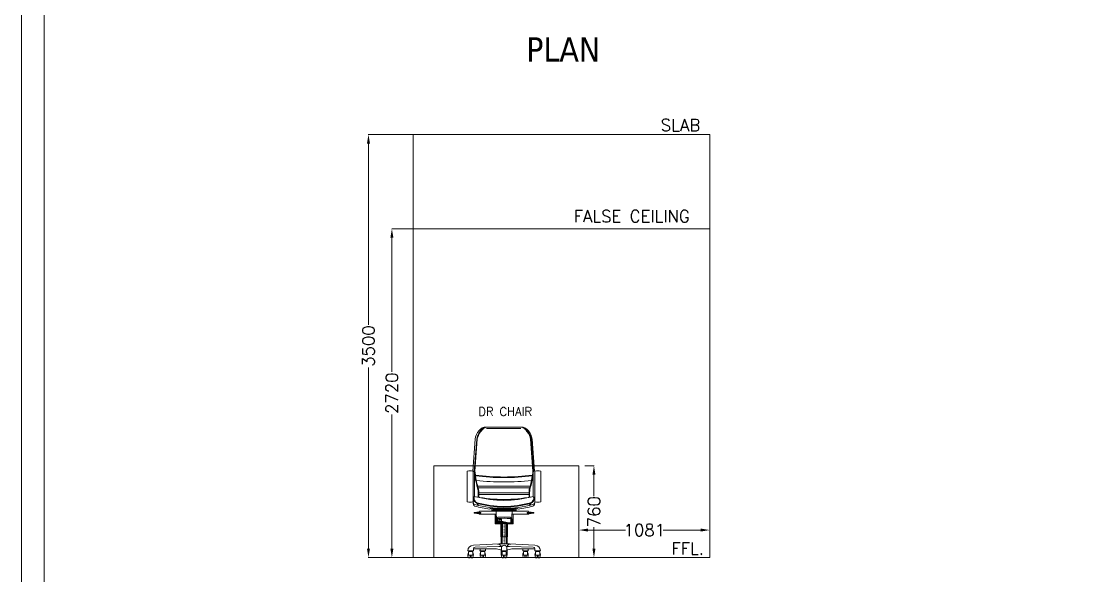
# Model space of a CAD drawing. Extents: x 3552052 to 4102982, y -707811 to -630695.
# Drawn here: x 3711556 to 3720411, y -692314 to -687730 of the extents above; entities that cross this region are included whole.
import ezdxf

# ---------------------------------------------------------------- set-up
doc = ezdxf.new("R2010")
doc.units = 0
doc.header["$LTSCALE"] = 6
doc.header["$MEASUREMENT"] = 0
doc.linetypes.add('AKS1', pattern=[0.024, 0.01, -0.002, 0, -0.002, 0.01])
doc.layers.get('0').update_dxf_attribs({"linetype": 'CONTINUOUS', "lineweight": 0})
doc.layers.get('Defpoints').update_dxf_attribs({"linetype": 'CONTINUOUS', "lineweight": 0})
for name, color, linetype, lineweight in [('ELE-4M UPS P.SB', 3, 'CONTINUOUS', 0), ('ELE-SOCKET NMBERING', 7, 'CONTINUOUS', 9), ('EQP', 6, 'CONTINUOUS', 0), ('MEP_HVAC_RA_DUCT', 1, 'CONTINUOUS', 0)]:
    doc.layers.add(name, color=color, linetype=linetype, lineweight=lineweight)
doc.styles.add('Annotation', font='tahoma.ttf')
doc.styles.add('ROMANS', font='romans.shx')
doc.styles.get("Standard").update_dxf_attribs({"font": 'SIMPLEX'})
doc.dimstyles.new('AEPL1', dxfattribs={"dimtxt": 100, "dimasz": 75, "dimexe": 1.25, "dimexo": 50, "dimtad": 0, "dimdec": 0, "dimtxsty": 'ROMANS', "dimcen": 2.5, "dimclrd": 7, "dimclre": 7, "dimadec": 0, "dimazin": 0, "dimtfac": 1, "dimtdec": 0, "dimtmove": 0, "dimatfit": 3, "dimfxl": 1, "dimlwd": 0, "dimlwe": 0, "dimarcsym": 0})

# ---------------------------------------------------------------- blocks, each defined once
blk = doc.blocks.new('*D215')
at = {"layer": 'Defpoints', "color": 0, "linetype": 'ByBlock', "transparency": 16777216}
for p in [(3714618.8, -689445), (3715324.3, -689445), (3714948.5, -692165.2)]:
    blk.add_point(p, dxfattribs=at)
at = {"layer": 'ELE-4M UPS P.SB', "color": 7, "linetype": 'ByBlock', "lineweight": 0, "transparency": 16777216}
for p, q in [((3715274.3, -689445), (3714617.5, -689445)), ((3714618.8, -689520), (3714618.8, -690628.3)), ((3714618.8, -692090.2), (3714618.8, -690981.9)), ((3714898.5, -692165.2), (3714617.5, -692165.2))]:
    blk.add_line(p, q, dxfattribs=at)
at = {"layer": 'ELE-4M UPS P.SB', "color": 7, "linetype": 'ByBlock', "transparency": 16777216}
for points in [[(3714631.3, -689520), (3714606.3, -689520), (3714618.8, -689445)], [(3714606.3, -692090.2), (3714631.3, -692090.2), (3714618.8, -692165.2)]]:
    blk.add_solid(points, dxfattribs=at)
at = {"layer": 'ELE-4M UPS P.SB', "color": 0, "linetype": 'ByBlock', "transparency": 16777216, "insert": (3714618.8, -690805.1), "char_height": 100, "attachment_point": 5, "rotation": 90, "style": 'ROMANS'}
blk.add_mtext('2720', dxfattribs=at)
blk = doc.blocks.new('*D216')
at = {"layer": 'Defpoints', "color": 0, "linetype": 'ByBlock', "transparency": 16777216}
for p in [(3714425.2, -688665.2), (3714948.5, -688665.2), (3714948.5, -692165.2)]:
    blk.add_point(p, dxfattribs=at)
at = {"layer": 'ELE-4M UPS P.SB', "color": 7, "linetype": 'ByBlock', "lineweight": 0, "transparency": 16777216}
for p, q in [((3714898.5, -688665.2), (3714424, -688665.2)), ((3714425.2, -688740.2), (3714425.2, -690238.4)), ((3714425.2, -692090.2), (3714425.2, -690592)), ((3714898.5, -692165.2), (3714424, -692165.2))]:
    blk.add_line(p, q, dxfattribs=at)
at = {"layer": 'ELE-4M UPS P.SB', "color": 7, "linetype": 'ByBlock', "transparency": 16777216}
for points in [[(3714437.7, -688740.2), (3714412.7, -688740.2), (3714425.2, -688665.2)], [(3714412.7, -692090.2), (3714437.7, -692090.2), (3714425.2, -692165.2)]]:
    blk.add_solid(points, dxfattribs=at)
at = {"layer": 'ELE-4M UPS P.SB', "color": 0, "linetype": 'ByBlock', "transparency": 16777216, "insert": (3714425.2, -690415.2), "char_height": 100, "attachment_point": 5, "rotation": 90, "style": 'ROMANS'}
blk.add_mtext('3500', dxfattribs=at)
blk = doc.blocks.new('*D582')
at = {"layer": 'Defpoints', "color": 0, "linetype": 'ByBlock', "transparency": 16777216}
for p in [(3716164.9, -691405.2), (3716164.9, -692165.2), (3716289.1, -692165.2)]:
    blk.add_point(p, dxfattribs=at)
at = {"layer": 'EQP', "color": 7, "linetype": 'ByBlock', "lineweight": 0, "transparency": 16777216}
for p, q in [((3716214.9, -691405.2), (3716290.4, -691405.2)), ((3716289.1, -691480.2), (3716289.1, -691656)), ((3716289.1, -692090.2), (3716289.1, -691914.4)), ((3716214.9, -692165.2), (3716290.4, -692165.2))]:
    blk.add_line(p, q, dxfattribs=at)
at = {"layer": 'EQP', "color": 7, "linetype": 'ByBlock', "transparency": 16777216}
for points in [[(3716276.6, -691480.2), (3716301.6, -691480.2), (3716289.1, -691405.2)], [(3716276.6, -692090.2), (3716301.6, -692090.2), (3716289.1, -692165.2)]]:
    blk.add_solid(points, dxfattribs=at)
at = {"layer": 'EQP', "color": 0, "linetype": 'ByBlock', "transparency": 16777216, "insert": (3716289.1, -691785.2), "char_height": 100, "attachment_point": 5, "rotation": 90, "style": 'ROMANS'}
blk.add_mtext('760', dxfattribs=at)
blk = doc.blocks.new('*D585')
at = {"layer": 'Defpoints', "color": 0, "linetype": 'ByBlock', "transparency": 16777216}
for p in [(3717246.3, -691937.2), (3716164.9, -691995.3), (3717246.3, -691995.3)]:
    blk.add_point(p, dxfattribs=at)
at = {"layer": 'EQP', "color": 7, "linetype": 'ByBlock', "lineweight": 0, "transparency": 16777216}
for p, q in [((3716164.9, -691945.3), (3716164.9, -691935.9)), ((3716239.9, -691937.2), (3716550.2, -691937.2)), ((3717171.3, -691937.2), (3716861, -691937.2)), ((3717246.3, -691945.3), (3717246.3, -691935.9))]:
    blk.add_line(p, q, dxfattribs=at)
at = {"layer": 'EQP', "color": 7, "linetype": 'ByBlock', "transparency": 16777216}
for points in [[(3716239.9, -691924.7), (3716239.9, -691949.7), (3716164.9, -691937.2)], [(3717171.3, -691924.7), (3717171.3, -691949.7), (3717246.3, -691937.2)]]:
    blk.add_solid(points, dxfattribs=at)
at = {"layer": 'EQP', "color": 0, "linetype": 'ByBlock', "transparency": 16777216, "insert": (3716705.6, -691937.2), "char_height": 100, "attachment_point": 5, "style": 'ROMANS'}
blk.add_mtext('1081', dxfattribs=at)

msp = doc.modelspace()

# ---------------------------------------------------------------- linework, layer by layer
for points in [[(3729580.2, -681640.2), (3729580.2, -702158.7), (3711556.4, -702158.7), (3711556.4, -681640.2)], [(3729393.4, -681827), (3729393.4, -701972), (3711743.2, -701972), (3711743.2, -681827)]]:
    msp.add_lwpolyline(points, close=True)
at = {"layer": 'EQP'}
for p, q in [((3715399.6, -691085.5), (3715685.7, -691085.4)), ((3715399.6, -691097.5), (3715685.7, -691097.5)), ((3715287.7, -691450.1), (3715307.7, -691185.5)), ((3715299.7, -691451), (3715319.7, -691186.4)), ((3715304.6, -691451.4), (3715324.6, -691186.7)), ((3715785, -691451.4), (3715765, -691186.7)), ((3715789.9, -691451), (3715769.9, -691186.4)), ((3715797.6, -691450.1), (3715777.6, -691185.5)), ((3715239.8, -691700.1), (3715239.8, -691453.8)), ((3715239.8, -691694), (3715239.8, -691459.9)), ((3715289.8, -691703.8), (3715289.8, -691453.8)), ((3715301.9, -691661.8), (3715301.9, -691466.8)), ((3715787.7, -691661.8), (3715787.7, -691466.8)), ((3715799.8, -691703.8), (3715799.8, -691453.8)), ((3715849.8, -691700.1), (3715849.8, -691453.8)), ((3715849.8, -691694), (3715849.8, -691459.9)), ((3715327.6, -691573.3), (3715544.8, -691573.3)), ((3715332.5, -691588.3), (3715544.8, -691588.3)), ((3715762, -691573.3), (3715544.8, -691573.3)), ((3715757.1, -691588.3), (3715544.8, -691588.3)), ((3715332.3, -691665.8), (3715332.3, -691625.6)), ((3715337.3, -691666.7), (3715337.3, -691622.9)), ((3715337.3, -691628.3), (3715544.8, -691628.3)), ((3715337.3, -691643.3), (3715544.8, -691643.3)), ((3715752.3, -691628.3), (3715544.8, -691628.3)), ((3715752.3, -691643.3), (3715544.8, -691643.3)), ((3715752.3, -691666.7), (3715752.3, -691622.9)), ((3715757.3, -691665.8), (3715757.3, -691625.6)), ((3715298.3, -691797), (3715298.3, -691791)), ((3715298.3, -691791), (3715353.3, -691791)), ((3715298.3, -691797), (3715353.3, -691797)), ((3715320.3, -691791), (3715320.3, -691789.5)), ((3715320.3, -691798.5), (3715320.3, -691797)), ((3715320.8, -691789), (3715334.4, -691789)), ((3715320.8, -691799), (3715334.4, -691799)), ((3715343.3, -691782), (3715480.2, -691782)), ((3715348.3, -691797), (3715348.3, -691791)), ((3715353.3, -691797), (3715353.3, -691791)), ((3715430.8, -691760.5), (3715432, -691760.5)), ((3715432.5, -691760.6), (3715430.9, -691760.6)), ((3715435.6, -691757.8), (3715433.3, -691760.1)), ((3715435.6, -691757.7), (3715433.4, -691759.9)), ((3715437, -691757.1), (3715453.7, -691757.1)), ((3715453.7, -691757.2), (3715437, -691757.2)), ((3715444.8, -691774.7), (3715444.8, -691761.5)), ((3715644.8, -691769.4), (3715444.8, -691769.4)), ((3715447.4, -691760.5), (3715445.8, -691760.5)), ((3715446.1, -691775.7), (3715446.1, -691775.7)), ((3715450.5, -691757.7), (3715448.2, -691760)), ((3715468.6, -691757.1), (3715451.9, -691757.1)), ((3715455.1, -691757.7), (3715457.3, -691759.9)), ((3715455.2, -691757.8), (3715457.3, -691759.9)), ((3715458.7, -691760.5), (3715544.8, -691760.5)), ((3715470.1, -691757.7), (3715472.2, -691759.9)), ((3715613.5, -691775.7), (3715476, -691775.7)), ((3715490.2, -691780.9), (3715490.2, -691775.7)), ((3715493.2, -691780.7), (3715493.2, -691775.7)), ((3715630.9, -691760.5), (3715544.8, -691760.5)), ((3715599.9, -691780.7), (3715599.9, -691775.7)), ((3715602.9, -691781), (3715602.9, -691775.7)), ((3715612.6, -691782), (3715748.2, -691782)), ((3715619.5, -691757.7), (3715617.3, -691759.9)), ((3715619.5, -691757.8), (3715617.3, -691759.9)), ((3715620.9, -691757.2), (3715637.6, -691757.2)), ((3715634.5, -691757.7), (3715632.3, -691759.9)), ((3715634.5, -691757.8), (3715632.3, -691759.9)), ((3715652.6, -691757.1), (3715635.9, -691757.1)), ((3715635.9, -691757.2), (3715652.6, -691757.2)), ((3715639, -691757.8), (3715641.3, -691760.1)), ((3715639.1, -691757.7), (3715641.2, -691759.9)), ((3715642.2, -691760.6), (3715643.7, -691760.6)), ((3715643.8, -691760.5), (3715642.6, -691760.5)), ((3715643.8, -691775.7), (3715643.4, -691775.7)), ((3715644.8, -691774.7), (3715644.8, -691761.5)), ((3715654, -691757.8), (3715656.3, -691760.1)), ((3715654.1, -691757.7), (3715656.2, -691759.9)), ((3715657.2, -691760.6), (3715658.7, -691760.6)), ((3715658.8, -691760.5), (3715657.6, -691760.5)), ((3715793.2, -691791), (3715738.2, -691791)), ((3715738.2, -691791), (3715738.2, -691797)), ((3715793.2, -691797), (3715738.2, -691797)), ((3715743.2, -691791), (3715743.2, -691797)), ((3715770.7, -691789), (3715757.1, -691789)), ((3715770.7, -691799), (3715757.1, -691799)), ((3715771.2, -691789.5), (3715771.2, -691791)), ((3715771.2, -691797), (3715771.2, -691798.5)), ((3715793.2, -691791), (3715793.2, -691797)), ((3715343.3, -691806), (3715481.3, -691806)), ((3715472.2, -691806), (3715472.2, -691880.5)), ((3715476.2, -691884.5), (3715519.2, -691884.5)), ((3715479.2, -691879.5), (3715481.6, -691810.8)), ((3715481.2, -691881.5), (3715502.5, -691881.5)), ((3715484.7, -691843.8), (3715484.7, -691878.6)), ((3715494.1, -691878.6), (3715484.7, -691878.6)), ((3715492.7, -691833.8), (3715492.7, -691839.7)), ((3715492.7, -691839.7), (3715492.7, -691866.9)), ((3715492.7, -691877.9), (3715492.7, -691878.6)), ((3715503.5, -691849.3), (3715503.5, -691863.6)), ((3715505, -691849.9), (3715505, -691863.6)), ((3715509, -691844.7), (3715509, -691849.3)), ((3715512.4, -691849.1), (3715513.5, -691849.1)), ((3715518, -691844.4), (3715518, -691849.4)), ((3715519.2, -691884.5), (3715519.2, -691992.5)), ((3715521.2, -691882.5), (3715572.2, -691882.5)), ((3715522, -691850.1), (3715522, -691863.6)), ((3715572.5, -691882.6), (3715522.2, -691882.6)), ((3715523.5, -691848.9), (3715523.5, -691863.6)), ((3715524.2, -691882.6), (3715524.2, -691992.5)), ((3715524.5, -691881.5), (3715527.2, -691881.5)), ((3715527.2, -691880.4), (3715527.2, -691882.6)), ((3715532.2, -691882.6), (3715532.2, -691992.5)), ((3715608.7, -691878.6), (3715532.9, -691878.6)), ((3715561.2, -691882.6), (3715561.2, -691992.5)), ((3715566.2, -691878.6), (3715566.2, -691882.6)), ((3715566.2, -691881.5), (3715612.1, -691881.5)), ((3715569.2, -691882.6), (3715569.2, -691992.5)), ((3715574.2, -691884.5), (3715574.2, -691992.5)), ((3715574.2, -691884.5), (3715617.2, -691884.5)), ((3715600.7, -691833.8), (3715600.7, -691839.7)), ((3715600.7, -691839.7), (3715600.7, -691878.6)), ((3715608.7, -691843.8), (3715608.7, -691878.6)), ((3715748.2, -691806), (3715611.3, -691806)), ((3715614.1, -691879.5), (3715611.5, -691803.5)), ((3715621.2, -691806), (3715621.2, -691880.5)), ((3715292.3, -692062.8), (3715501.7, -692051.8)), ((3715546.7, -692051.8), (3715501.7, -692051.8)), ((3715574.2, -691992.5), (3715519.2, -691992.5)), ((3715521.7, -691992.5), (3715521.7, -692051.6)), ((3715524.7, -691992.5), (3715524.7, -692051.6)), ((3715529.7, -691992.5), (3715529.7, -692051.6)), ((3715546.7, -692051.8), (3715591.7, -692051.8)), ((3715563.7, -691992.5), (3715563.7, -692051.6)), ((3715568.7, -691992.5), (3715568.7, -692051.6)), ((3715571.7, -691992.5), (3715571.7, -692051.6)), ((3715591.7, -692051.8), (3715801, -692062.8)), ((3715292.3, -692108.3), (3715246.8, -692108.3)), ((3715252.1, -692120.8), (3715252.1, -692140.8)), ((3715282.1, -692115.8), (3715257.1, -692115.8)), ((3715257.1, -692145.8), (3715282.1, -692145.8)), ((3715274.6, -692108.3), (3715264.6, -692108.3)), ((3715264.6, -692115.8), (3715264.6, -692108.3)), ((3715264.6, -692165.8), (3715264.6, -692145.8)), ((3715274.6, -692115.8), (3715274.6, -692108.3)), ((3715274.6, -692165.8), (3715274.6, -692145.8)), ((3715287.1, -692140.8), (3715287.1, -692120.8)), ((3715292.3, -692093), (3715292.3, -692108.3)), ((3715437.2, -692091.8), (3715297.3, -692091.8)), ((3715307, -692078), (3715501.7, -692072.8)), ((3715392.6, -692107.7), (3715347.1, -692107.7)), ((3715352.4, -692120.2), (3715352.4, -692140.2)), ((3715382.4, -692115.2), (3715357.4, -692115.2)), ((3715357.4, -692145.2), (3715382.4, -692145.2)), ((3715364.9, -692115.2), (3715364.9, -692107.7)), ((3715374.9, -692107.7), (3715364.9, -692107.7)), ((3715364.9, -692165.2), (3715364.9, -692145.2)), ((3715374.9, -692115.2), (3715374.9, -692107.7)), ((3715374.9, -692165.2), (3715374.9, -692145.2)), ((3715387.4, -692140.2), (3715387.4, -692120.2)), ((3715392.6, -692096.2), (3715392.6, -692107.7)), ((3715484.2, -692091.8), (3715437.2, -692091.8)), ((3715516.7, -692101.9), (3715484.2, -692091.8)), ((3715515.9, -692072.8), (3715501.7, -692072.8)), ((3715516.7, -692101.9), (3715523.9, -692101.9)), ((3715521.7, -692144.3), (3715521.7, -692101.9)), ((3715524.2, -692144.3), (3715521.7, -692144.3)), ((3715523.9, -692080.8), (3715523.9, -692108.3)), ((3715523.9, -692108.3), (3715546.7, -692108.3)), ((3715529.2, -692120.8), (3715529.2, -692140.8)), ((3715546.7, -692115.8), (3715534.2, -692115.8)), ((3715534.2, -692145.8), (3715546.7, -692145.8)), ((3715541.7, -692115.8), (3715541.7, -692108.3)), ((3715546.7, -692108.3), (3715541.7, -692108.3)), ((3715541.7, -692165.8), (3715541.7, -692145.8)), ((3715569.4, -692108.3), (3715546.7, -692108.3)), ((3715546.7, -692108.3), (3715551.7, -692108.3)), ((3715546.7, -692115.8), (3715559.2, -692115.8)), ((3715559.2, -692145.8), (3715546.7, -692145.8)), ((3715551.7, -692115.8), (3715551.7, -692108.3)), ((3715551.7, -692165.8), (3715551.7, -692145.8)), ((3715564.2, -692120.8), (3715564.2, -692140.8)), ((3715569.1, -692144.3), (3715571.7, -692144.3)), ((3715569.4, -692080.8), (3715569.4, -692108.3)), ((3715576.7, -692101.9), (3715569.4, -692101.9)), ((3715571.7, -692144.3), (3715571.7, -692101.9)), ((3715576.7, -692101.9), (3715609.2, -692091.8)), ((3715577.4, -692072.8), (3715591.7, -692072.8)), ((3715591.7, -692072.8), (3715786.3, -692078)), ((3715609.2, -692091.8), (3715656.2, -692091.8)), ((3715656.2, -692091.8), (3715796, -692091.8)), ((3715700.7, -692096.2), (3715700.7, -692107.7)), ((3715700.7, -692107.7), (3715746.2, -692107.7)), ((3715706, -692140.2), (3715706, -692120.2)), ((3715711, -692115.2), (3715736, -692115.2)), ((3715736, -692145.2), (3715711, -692145.2)), ((3715718.5, -692107.7), (3715728.5, -692107.7)), ((3715718.5, -692115.2), (3715718.5, -692107.7)), ((3715718.5, -692165.2), (3715718.5, -692145.2)), ((3715728.5, -692115.2), (3715728.5, -692107.7)), ((3715728.5, -692165.2), (3715728.5, -692145.2)), ((3715741, -692120.2), (3715741, -692140.2)), ((3715801, -692093), (3715801, -692108.3)), ((3715801, -692108.3), (3715846.5, -692108.3)), ((3715806.3, -692140.8), (3715806.3, -692120.8)), ((3715811.3, -692115.8), (3715836.3, -692115.8)), ((3715836.3, -692145.8), (3715811.3, -692145.8)), ((3715818.8, -692115.8), (3715818.8, -692108.3)), ((3715818.8, -692108.3), (3715828.8, -692108.3)), ((3715818.8, -692165.8), (3715818.8, -692145.8)), ((3715828.8, -692115.8), (3715828.8, -692108.3)), ((3715828.8, -692165.8), (3715828.8, -692145.8)), ((3715841.3, -692120.8), (3715841.3, -692140.8)), ((3715255.4, -692165.8), (3715264.6, -692165.8)), ((3715274.6, -692165.8), (3715283.8, -692165.8)), ((3715355.7, -692165.2), (3715364.9, -692165.2)), ((3715374.9, -692165.2), (3715384.1, -692165.2)), ((3715532.5, -692165.8), (3715541.7, -692165.8)), ((3715560.9, -692165.8), (3715551.7, -692165.8)), ((3715718.5, -692165.2), (3715709.3, -692165.2)), ((3715737.7, -692165.2), (3715728.5, -692165.2)), ((3715818.8, -692165.8), (3715809.6, -692165.8)), ((3715838, -692165.8), (3715828.8, -692165.8))]:
    msp.add_line(p, q, dxfattribs=at)
at = {"layer": 'EQP', "linetype": 'AKS1'}
msp.add_line((3715546.7, -692051.8), (3715546.7, -691882.6), dxfattribs=at)
at = {"layer": 'EQP', "linetype": 'ByBlock'}
msp.add_lwpolyline([(3714964.9, -692165.2), (3714964.9, -691405.2), (3716164.9, -691405.2), (3716164.9, -692165.2)], dxfattribs=at)
at = {"layer": 'EQP'}
for points in [[(3715526.2, -691880.6, 0.036172), (3715531.9, -691879, 0.092461), (3715538.2, -691875.4, 0.21798), (3715539.5, -691872.4, 0.21798), (3715538.2, -691869.5, 0.092461), (3715531.9, -691865.9, 0.049145), (3715524.1, -691863.9, 0.036789), (3715513.5, -691863.1, 0.036789), (3715502.9, -691863.9, 0.049145), (3715495.1, -691865.9, 0.092461), (3715488.8, -691869.5, 0.21798), (3715487.5, -691872.4, 0.21798), (3715488.8, -691875.4, 0.092461), (3715495.1, -691879, 0.036172), (3715500.8, -691880.6, 0.036789)], [(3715513.5, -691871.1, 0.027109), (3715505.2, -691871.6, 0.037151), (3715499.2, -691872.7, 0.077239), (3715494.2, -691874.9, 0.25681), (3715493.3, -691876.5, 0.25681), (3715494.2, -691878, 0.077239), (3715499.2, -691880.2, 0.00948), (3715500.7, -691880.6, 0.027109)], [(3715513.5, -691877.1, 0.022037), (3715508.1, -691877.4, 0.03052), (3715504.3, -691878, 0.066451), (3715500.9, -691879.2, 0.280855), (3715500.5, -691879.9, 0.20662), (3715500.7, -691880.6, 0.005002)], [(3715513.5, -691877.6, 0.022037), (3715508.2, -691877.9, 0.03052), (3715504.4, -691878.5, 0.070109), (3715500.9, -691879.8, 0.247535)], [(3715526.3, -691880.6, 0.00948), (3715527.8, -691880.2, 0.077239), (3715532.9, -691878, 0.25681), (3715533.7, -691876.5, 0.25681), (3715532.9, -691874.9, 0.077239), (3715527.8, -691872.7, 0.037151), (3715521.8, -691871.6, 0.027109), (3715513.5, -691871.1, 0.027109)], [(3715526.3, -691880.6, 0.20662), (3715526.6, -691879.9, 0.280855), (3715526.1, -691879.2, 0.066451), (3715522.7, -691878, 0.03052), (3715518.9, -691877.4, 0.022037), (3715513.5, -691877.1, 0.022037)], [(3715525.8, -691879.6, 0.065168), (3715522.6, -691878.5, 0.03052), (3715518.8, -691877.9, 0.022037), (3715513.5, -691877.6, 0.022037)]]:
    msp.add_lwpolyline(points, format="xyb", dxfattribs=at)
for centre, radius, start, end in [((3715399.6, -691165.5), 80, 90, 139.33865), ((3715477.5, -691221.2), 164.4, 125.70807, 134.17903), ((3715477.5, -691221.2), 159.1, 121.5413, 134.17903), ((3715685.7, -691165.4), 80, 40.66549, 90.00414), ((3715612.1, -691221.2), 159.1, 45.82097, 58.4587), ((3715612.1, -691221.2), 164.4, 45.82097, 54.29193), ((3715439.4, -691199.6), 132.5, 139.33865, 173.85166), ((3715439.4, -691199.6), 120.4, 139.33865, 173.85166), ((3715439.4, -691199.6), 115.5, 139.33865, 173.85166), ((3715479, -691217), 162.3, 138.08377, 143.82608), ((3715479, -691217), 157.4, 138.08377, 143.82608), ((3715420.8, -691159.3), 80.5, 135.99427, 140.95492), ((3715420.8, -691159.3), 75.6, 135.99427, 140.95492), ((3715668.8, -691159.3), 75.6, 39.04508, 44.00573), ((3715668.8, -691159.3), 80.5, 39.04508, 44.00573), ((3715610.6, -691217), 157.4, 36.17392, 41.91623), ((3715610.6, -691217), 162.3, 36.17392, 41.91623), ((3715650.2, -691199.6), 115.5, 6.14834, 40.66135), ((3715650.2, -691199.6), 120.4, 6.14834, 40.66135), ((3715645.9, -691199.6), 132.5, 6.15248, 40.66549), ((3715243.8, -691453.8), 4, 104.50765, 180), ((3715264.8, -691535), 87.8, 75.48933, 104.50765), ((3715285.8, -691453.8), 4, 0, 75.48933), ((3715802.3, -691551.8), 520.1, 170.13771, 170.16291), ((3716311.9, -691329.8), 1019.3, 186.79626, 193.50223), ((3716311.9, -691329.8), 1014.3, 186.79626, 193.50223), ((3715544.8, -689661.3), 1837, 262.63459, 270.00069), ((3715544.8, -689659.8), 1843.6, 262.68613, 270.00068), ((3715544.8, -688944.4), 2593.9, 264.96735, 270.00029), ((3715544.8, -689661.3), 1837, 269.99931, 277.36541), ((3715544.8, -689659.8), 1843.6, 269.99932, 277.31387), ((3715544.8, -688944.4), 2593.9, 269.99971, 275.03265), ((3714777.7, -691329.8), 1014.3, 346.49777, 353.20374), ((3714777.7, -691329.8), 1019.3, 346.49777, 353.20374), ((3715287.3, -691551.8), 520.1, 9.83709, 9.86229), ((3715803.8, -691453.8), 4, 104.51067, 180), ((3715824.8, -691535), 87.8, 75.49235, 104.51067), ((3715845.8, -691453.8), 4, 0, 75.49235), ((3715408.3, -691546.8), 90, 193.50223, 200.47059), ((3715200.8, -691624.2), 131.5, 359.0747, 20.47059), ((3715408.3, -691546.8), 85, 193.50223, 200.47059), ((3715200.8, -691624.2), 136.5, 359.0747, 20.47059), ((3715888.8, -691624.2), 136.5, 159.52941, 180.9253), ((3715888.8, -691624.2), 131.5, 159.52941, 180.9253), ((3715681.3, -691546.8), 85, 339.52941, 346.49777), ((3715681.3, -691546.8), 90, 339.52941, 346.49777), ((3715243.8, -691700.1), 4, 180, 255.49235), ((3715264.8, -691618.9), 87.8, 255.49235, 284.51067), ((3715285.8, -691700.1), 4, 284.51067, 0), ((3715368.6, -691693.4), 78.7, 164.01066, 195.45949), ((3715802.3, -691602.1), 520.1, 189.83709, 189.86229), ((3715368.6, -691706), 78.7, 175.4676, 195.24261), ((3715307.3, -691675.8), 15, 74.83106, 164.01066), ((3715339.8, -691672.8), 46.9, 178.23581, 245.21694), ((3715339.8, -691672.8), 41.9, 166.88286, 245.21694), ((3715544.1, -690784.6), 907.1, 255.12687, 270.04806), ((3715543.8, -690416.1), 1267.3, 259.70382, 270.04845), ((3715544.8, -690927.7), 814.1, 254.09187, 270.00231), ((3715545.5, -690784.6), 907.1, 269.95194, 284.87313), ((3715545.9, -690416.1), 1267.3, 269.95155, 280.29618), ((3715544.8, -690927.7), 814.1, 269.99769, 285.90813), ((3715749.8, -691672.8), 41.9, 294.78306, 13.11714), ((3715749.8, -691672.8), 46.9, 294.78306, 1.76419), ((3715782.3, -691675.8), 15, 15.98934, 105.16894), ((3715721, -691693.4), 78.7, 344.54051, 15.98934), ((3715721, -691706), 78.7, 344.75739, 4.5324), ((3715287.3, -691602.1), 520.1, 350.13771, 350.16291), ((3715803.8, -691700.1), 4, 180, 255.48933), ((3715824.8, -691618.9), 87.8, 255.48933, 284.50765), ((3715845.8, -691700.1), 4, 284.50765, 0), ((3715310, -691721.9), 18, 195.24261, 255.7271), ((3715310, -691709.6), 18, 195.45949, 255.52064), ((3715544.3, -690783.7), 973.1, 255.79681, 270.03597), ((3715516.4, -690978.6), 789.5, 254.50577, 263.53762), ((3715544.8, -690927.7), 819, 254.08452, 270.0023), ((3715320.8, -691789.5), 0.5, 90, 180), ((3715320.8, -691798.5), 0.5, 180, 270), ((3715359.6, -691716.9), 34.8, 179.71219, 207.37255), ((3715359.6, -691716.9), 29.8, 182.51672, 216.26106), ((3715334.4, -691786), 3, 270, 304.79509), ((3715334.4, -691802), 3, 53.581, 90), ((3715313.8, -691756.2), 39.2, 304.79509, 318.97469), ((3715305.3, -691841.4), 52, 42.94481, 53.581), ((3715430.8, -691761.5), 1, 90, 180), ((3715430.9, -691761.6), 1, 70.5819, 180.05312), ((3715431.9, -691758.7), 2, 250.5819, 315.05312), ((3715432, -691758.5), 2, 270, 315), ((3715437, -691759.1), 2, 90, 135), ((3715437, -691759.2), 2, 90.05312, 135.05312), ((3715445.8, -691761.5), 1, 70.52878, 180), ((3715445.8, -691774.7), 1, 180, 270), ((3715446.8, -691758.6), 2, 250.52878, 315), ((3715460.3, -691851), 76.6, 88.30513, 100.70147), ((3715451.9, -691759.1), 2, 90, 135), ((3715453.7, -691759.1), 2, 45, 90), ((3715453.7, -691759.2), 2, 45.05312, 90.05312), ((3715458.7, -691758.5), 2, 225, 270), ((3715458.7, -691758.5), 2, 225.05312, 270.05312), ((3715458, -691891.6), 117.2, 81.17727, 87.78068), ((3715468.6, -691759.1), 2, 45, 90), ((3715473.6, -691758.5), 2, 225, 270), ((3715480.7, -691782.4), 0.5, 96.01096, 181.67727), ((3716182.3, -691761.8), 702.5, 181.67727, 186.70622), ((3715546.3, -692406.1), 626.2, 83.91099, 96.05325), ((3715546.3, -692406.1), 627.7, 83.96094, 96.01096), ((3715545.3, -690783.7), 973.1, 269.96403, 284.20319), ((3715544.8, -690927.7), 819, 269.9977, 285.91548), ((3711657.7, -691545.2), 3962.2, 355.67697, 356.56727), ((3715612.3, -691782.4), 0.5, 356.56727, 83.96094), ((3715627.7, -691851), 76.6, 88.30513, 100.70147), ((3715615.9, -691758.5), 2, 270, 315), ((3715615.9, -691758.5), 2, 269.94688, 314.94688), ((3715620.9, -691759.1), 2, 90, 135), ((3715620.9, -691759.2), 2, 89.94688, 134.94688), ((3715625.4, -691891.6), 117.2, 81.17727, 87.78068), ((3715630.9, -691758.5), 2, 270, 315), ((3715630.9, -691758.5), 2, 269.94688, 314.94688), ((3715635.9, -691759.1), 2, 90, 135), ((3715635.9, -691759.2), 2, 89.94688, 134.94688), ((3715637.6, -691759.1), 2, 45, 90), ((3715637.6, -691759.2), 2, 44.94688, 89.94688), ((3715642.6, -691758.5), 2, 225, 270), ((3715642.7, -691758.7), 2, 224.94688, 289.4181), ((3715643.7, -691761.6), 1, 359.94688, 109.4181), ((3715643.8, -691761.5), 1, 0, 90), ((3715643.8, -691774.7), 1, 270, 0), ((3715652.6, -691759.1), 2, 45, 90), ((3715652.6, -691759.2), 2, 44.94688, 89.94688), ((3715657.6, -691758.5), 2, 225, 270), ((3715657.7, -691758.7), 2, 224.94688, 289.4181), ((3715658.7, -691761.6), 1, 359.94688, 109.4181), ((3715658.8, -691761.5), 1, 0, 90), ((3715573.2, -690978.6), 789.5, 276.46238, 285.49423), ((3715786.2, -691746.6), 52, 222.94481, 233.581), ((3715777.8, -691831.7), 39.2, 124.79509, 138.97469), ((3715730, -691716.9), 29.8, 323.73894, 357.48328), ((3715757.1, -691786), 3, 233.581, 270), ((3715757.1, -691802), 3, 90, 124.79509), ((3715730, -691716.9), 34.8, 332.62745, 0.28781), ((3715770.7, -691789.5), 0.5, 0, 90), ((3715770.7, -691798.5), 0.5, 270, 0), ((3715779.6, -691709.6), 18, 284.47936, 344.54051), ((3715779.6, -691721.9), 18, 284.2729, 344.75739), ((3715476.2, -691880.5), 4, 180, 270), ((3715481.2, -691879.5), 2, 178.05041, 270), ((3715494.7, -691833.8), 2, 94.13257, 180), ((3715494.7, -691839.7), 2, 180, 274.10975), ((3715513.5, -691859.6), 24.6, 218.40948, 321.59052), ((3715546.7, -692553.5), 723.6, 85.86743, 94.13257), ((3715546.7, -692563.5), 723.6, 85.89025, 94.10975), ((3715501.1, -691880.2), 0.488, 114.91415, 231.54014), ((3715507.5, -691849.3), 4, 110.6194, 180), ((3715512.9, -691891.7), 42.5, 77.69095, 100.74125), ((3715514.1, -691866.9), 22.8, 73.31784, 110.6194), ((3715521.2, -691884.5), 2, 145.75201, 180), ((3715519.5, -691848.9), 4, 0, 73.31784), ((3715525.5, -691880.3), 0.76, 336.40648, 70.06772), ((3715546.7, -691945.9), 75.6, 62.83766, 95.76091), ((3715572.2, -691884.5), 2, 0, 90), ((3715598.7, -691839.7), 2, 265.89025, 0), ((3715598.7, -691833.8), 2, 0, 85.86743), ((3715612.1, -691879.5), 2, 270, 1.94959), ((3715617.2, -691880.5), 4, 270, 0), ((3715292.3, -692108.3), 45.5, 90, 180), ((3715495.2, -692083.4), 30.4, 15.99924, 95.62642), ((3715546.7, -692085.6), 22.8, 90, 180), ((3715546.7, -692085.6), 22.8, 0, 90), ((3715598.1, -692083.4), 30.4, 84.37358, 164.00076), ((3715801, -692108.3), 45.5, 0, 90), ((3715300.3, -692143.3), 53.3, 155.00579, 201.26526), ((3715257.1, -692120.8), 5, 90, 180), ((3715257.1, -692140.8), 5, 180, 270), ((3715282.1, -692120.8), 5, 0, 90), ((3715282.1, -692140.8), 5, 270, 0), ((3715238.8, -692143.3), 53.3, 338.73474, 24.99421), ((3715307.3, -692093), 15, 91.21652, 180), ((3715297.3, -692096.8), 5, 90, 180), ((3715392.6, -692107.7), 45.5, 159.62487, 180), ((3715400.6, -692142.7), 53.3, 155.00579, 201.26526), ((3715357.4, -692120.2), 5, 90, 180), ((3715357.4, -692140.2), 5, 180, 270), ((3715382.4, -692120.2), 5, 0, 90), ((3715382.4, -692140.2), 5, 270, 0), ((3715339.1, -692142.7), 53.3, 338.73474, 24.99421), ((3715397.6, -692096.2), 5, 119.73794, 180), ((3715515.9, -692080.8), 8, 0, 90), ((3715577.4, -692143.3), 53.3, 155.00579, 201.26526), ((3715534.2, -692120.8), 5, 90, 180), ((3715534.2, -692140.8), 5, 180, 270), ((3715559.2, -692120.8), 5, 0, 90), ((3715559.2, -692140.8), 5, 270, 0), ((3715515.9, -692143.3), 53.3, 338.73474, 24.99421), ((3715577.4, -692080.8), 8, 90, 180), ((3715695.7, -692096.2), 5, 0, 60.26206), ((3715754.2, -692142.7), 53.3, 155.00579, 201.26526), ((3715711, -692120.2), 5, 90, 180), ((3715711, -692140.2), 5, 180, 270), ((3715736, -692120.2), 5, 0, 90), ((3715736, -692140.2), 5, 270, 0), ((3715692.7, -692142.7), 53.3, 338.73474, 24.99421), ((3715700.7, -692107.7), 45.5, 0, 20.37513), ((3715786, -692093), 15, 0, 88.78348), ((3715796, -692096.8), 5, 0, 90), ((3715854.5, -692143.3), 53.3, 155.00579, 201.26526), ((3715811.3, -692120.8), 5, 90, 180), ((3715811.3, -692140.8), 5, 180, 270), ((3715836.3, -692120.8), 5, 0, 90), ((3715836.3, -692140.8), 5, 270, 0), ((3715793, -692143.3), 53.3, 338.73474, 24.99421), ((3715255.4, -692160.8), 5, 201.26526, 270), ((3715283.8, -692160.8), 5, 270, 338.73474), ((3715355.7, -692160.2), 5, 201.26526, 270), ((3715384.1, -692160.2), 5, 270, 338.73474), ((3715532.5, -692160.8), 5, 201.26526, 270), ((3715560.9, -692160.8), 5, 270, 338.73474), ((3715709.3, -692160.2), 5, 201.26526, 270), ((3715737.7, -692160.2), 5, 270, 338.73474), ((3715809.6, -692160.8), 5, 201.26526, 270), ((3715838, -692160.8), 5, 270, 338.73474)]:
    msp.add_arc(centre, radius, start, end, dxfattribs=at)
at = {"layer": 'MEP_HVAC_RA_DUCT', "color": 8, "linetype": 'ByBlock'}
for p, q in [((3714794.3, -688665.2), (3714794.3, -692165.2)), ((3717246.3, -688665.2), (3717246.3, -692165.2))]:
    msp.add_line(p, q, dxfattribs=at)
for points in [[(3717246.3, -688665.2), (3714794.3, -688665.2)], [(3717246.3, -689445), (3714794.3, -689445)], [(3717246.3, -692165.2), (3714794.3, -692165.2)]]:
    msp.add_lwpolyline(points, dxfattribs=at)

# ---------------------------------------------------------------- texts
at = {"insert": (3718427.2, -687861.6), "char_height": 200, "width": 2697.906, "attachment_point": 3, "style": 'Annotation'}
msp.add_mtext('\\pxql;PLAN', dxfattribs=at)
at = {"layer": 'ELE-SOCKET NMBERING', "color": 0, "char_height": 100.004, "width": 2358.602, "attachment_point": 1, "style": 'Annotation'}
for s, insert in [('{\\Fromans|c0;SLAB}', (3716841.4, -688537.8)), ('{\\Fromans|c0;FALSE CEILING }', (3716121.2, -689291.2)), ('{\\Fromans|c0;FFL.}', (3716928.7, -692040.1))]:
    msp.add_mtext(s, dxfattribs=dict(at, insert=insert))
at = {"layer": 'EQP', "color": 0, "linetype": 'ByBlock', "insert": (3715334.3, -690921.6), "char_height": 70, "attachment_point": 1}
msp.add_mtext_dynamic_manual_height_columns('DR CHAIR', width=1560.352, gutter_width=10, heights=[0], dxfattribs=at)

# ---------------------------------------------------------------- dimensions: what is measured, and where the dimension line sits
at = {"layer": 'ELE-4M UPS P.SB', "color": 0, "linetype": 'ByBlock'}
for base, p2, picture, middle in [((3714425.2, -688665.2), (3714948.5, -688665.2), '*D216', (3714425.2, -690415.2)), ((3714618.8, -689445), (3715324.3, -689445), '*D215', (3714618.8, -690805.1))]:
    dim = msp.add_linear_dim(base=base, p1=(3714948.5, -692165.2), p2=p2, angle=90, dimstyle='AEPL1', dxfattribs=at)
    dim.commit()
    dim.dimension.update_dxf_attribs({"geometry": picture, "text_midpoint": middle})
at = {"layer": 'EQP', "linetype": 'ByBlock'}
dim = msp.add_linear_dim(base=(3716289.1, -692165.2), p1=(3716164.9, -691405.2), p2=(3716164.9, -692165.2), angle=90, dimstyle='AEPL1', dxfattribs=at)
dim.commit()
dim.dimension.update_dxf_attribs({"geometry": '*D582', "text_midpoint": (3716289.1, -691785.2)})
dim = msp.add_linear_dim(base=(3717246.3, -691937.2), p1=(3716164.9, -691995.3), p2=(3717246.3, -691995.3), dimstyle='AEPL1', dxfattribs=at)
dim.commit()
dim.dimension.update_dxf_attribs({"geometry": '*D585', "text_midpoint": (3716705.6, -691937.2)})

doc.saveas('drawing.dxf')
